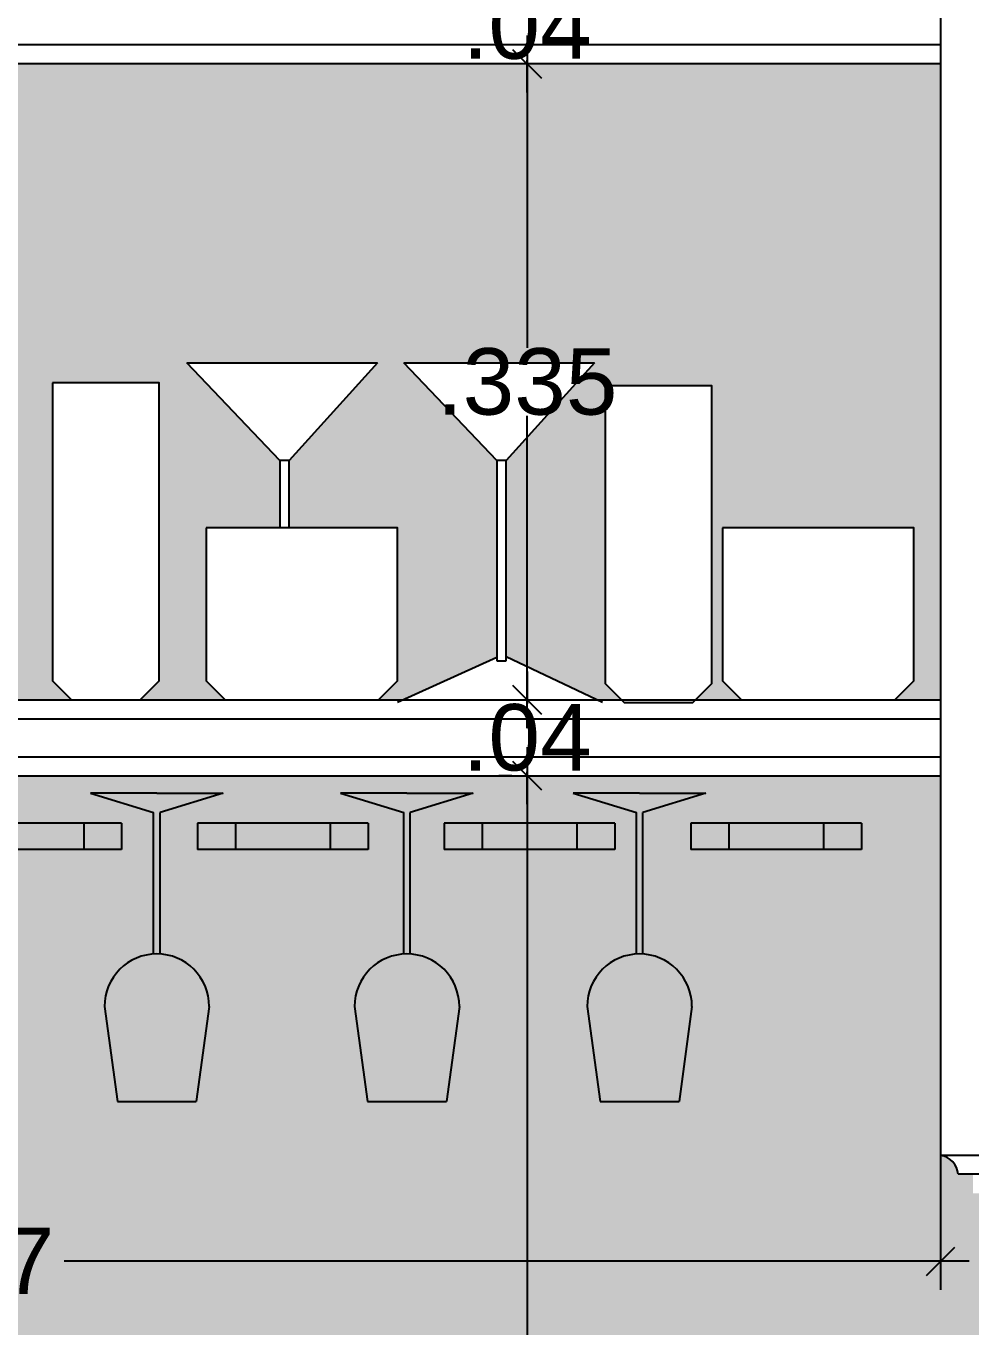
# Model space of a CAD drawing. Header units: millimetres. Extents: x 313 to 326.9, y 157.3 to 165.7.
# Drawn here: x 314.54 to 315.038, y 159.047 to 159.732 of the extents above; entities that cross this region are included whole.
import ezdxf

# ---------------------------------------------------------------- set-up
doc = ezdxf.new("R2010")
doc.units = ezdxf.units.MM
doc.header["$LTSCALE"] = 0.1
doc.header["$MEASUREMENT"] = 0
for name, color, linetype in [('cotas', 11, 'Continuous'), ('MICROS', 7, 'Continuous'), ('MUEBLE', 7, 'Continuous'), ('MUEBLES', 7, 'Continuous')]:
    doc.layers.add(name, color=color, linetype=linetype)
doc.styles.add('jose', font='swissel.ttf', dxfattribs={"height": 0.035})
doc.dimstyles.new('ISO-25', dxfattribs={"dimscale": 0, "dimtxt": 0.05, "dimasz": 0.015, "dimexe": 0.015, "dimexo": 0.015, "dimgap": 0, "dimtad": 0, "dimtih": 1, "dimtoh": 1, "dimdec": 3, "dimzin": 12, "dimdsep": 46, "dimtxsty": 'jose', "dimblk": 'OBLIQUE', "dimcen": 0.025, "dimdle": 0.015, "dimadec": 3, "dimazin": 3, "dimtfac": 1, "dimtdec": 3, "dimtix": 1, "dimtofl": 0, "dimtmove": 2, "dimatfit": 3, "dimfxl": 1, "dimarcsym": 0})

# ---------------------------------------------------------------- blocks, each defined once
blk = doc.blocks.new('_Oblique')
at = {"layer": 'MUEBLE', "color": 0, "lineweight": -2}
blk.add_line((-0.5, -0.5), (0.5, 0.5), dxfattribs=at)
blk = doc.blocks.new('*D39')
at = {"layer": 'cotas', "color": 0, "lineweight": -2}
for p, q in [((313.96559, 159.20507), (313.96559, 159.06626)), ((315.02226, 159.20507), (315.02226, 159.06626)), ((313.95059, 159.08126), (314.42754, 159.08126)), ((315.03726, 159.08126), (314.5603, 159.08126))]:
    blk.add_line(p, q, dxfattribs=at)
at = {"layer": 'Defpoints', "color": 0}
for p in [(313.96559, 159.22007), (315.02226, 159.22007), (315.02226, 159.08126)]:
    blk.add_point(p, dxfattribs=at)
at = {"layer": 'cotas', "color": 0, "lineweight": -2, "xscale": 0.015, "yscale": 0.015, "zscale": 0.015, "rotation": 180}
blk.add_blockref('_Oblique', (313.96559, 159.08126), dxfattribs=at)
at = {"layer": 'cotas', "color": 0, "lineweight": -2, "xscale": 0.015, "yscale": 0.015, "zscale": 0.015}
blk.add_blockref('_Oblique', (315.02226, 159.08126), dxfattribs=at)
at = {"layer": 'cotas', "color": 0, "insert": (314.49392, 159.08126), "char_height": 0.035, "attachment_point": 5, "style": 'jose'}
blk.add_mtext('1.057', dxfattribs=at)
blk = doc.blocks.new('*D38')
at = {"layer": 'cotas', "color": 0, "lineweight": -2}
for p, q in [((314.80435, 159.76708), (314.80435, 159.75004)), ((314.80435, 159.69708), (314.80435, 159.71412))]:
    blk.add_line(p, q, dxfattribs=at)
at = {"layer": 'Defpoints', "color": 0}
for p in [(314.80435, 159.75208), (314.80435, 159.75208), (314.80435, 159.71208)]:
    blk.add_point(p, dxfattribs=at)
at = {"layer": 'cotas', "color": 0, "lineweight": -2, "xscale": 0.015, "yscale": 0.015, "zscale": 0.015}
for p, rotation in [((314.80435, 159.75208), 90), ((314.80435, 159.71208), 270)]:
    blk.add_blockref('_Oblique', p, dxfattribs=dict(at, rotation=rotation))
at = {"layer": 'cotas', "color": 0, "insert": (314.80435, 159.73208), "char_height": 0.035, "attachment_point": 5, "style": 'jose'}
blk.add_mtext('.04', dxfattribs=at)
blk = doc.blocks.new('*D117')
at = {"layer": 'cotas', "color": 0, "lineweight": -2}
for p, q in [((314.80435, 159.72708), (314.80435, 159.56254)), ((314.80435, 159.36208), (314.80435, 159.52662))]:
    blk.add_line(p, q, dxfattribs=at)
at = {"layer": 'Defpoints', "color": 0}
for p in [(314.80435, 159.71208), (314.80435, 159.71208), (314.80435, 159.37708)]:
    blk.add_point(p, dxfattribs=at)
at = {"layer": 'cotas', "color": 0, "lineweight": -2, "xscale": 0.015, "yscale": 0.015, "zscale": 0.015}
for p, rotation in [((314.80435, 159.71208), 90), ((314.80435, 159.37708), 270)]:
    blk.add_blockref('_Oblique', p, dxfattribs=dict(at, rotation=rotation))
at = {"layer": 'cotas', "color": 0, "insert": (314.80435, 159.54458), "char_height": 0.035, "attachment_point": 5, "style": 'jose'}
blk.add_mtext('.335', dxfattribs=at)
blk = doc.blocks.new('*D37')
at = {"layer": 'cotas', "color": 0, "lineweight": -2}
for p, q in [((314.80435, 159.39208), (314.80435, 159.37504)), ((314.79631, 159.33708), (314.78935, 159.33708)), ((314.80435, 159.32208), (314.80435, 159.33912))]:
    blk.add_line(p, q, dxfattribs=at)
at = {"layer": 'Defpoints', "color": 0}
for p in [(314.80435, 159.37708), (314.80435, 159.37708), (314.81131, 159.33708)]:
    blk.add_point(p, dxfattribs=at)
at = {"layer": 'cotas', "color": 0, "lineweight": -2, "xscale": 0.015, "yscale": 0.015, "zscale": 0.015}
for p, rotation in [((314.80435, 159.37708), 90), ((314.80435, 159.33708), 270)]:
    blk.add_blockref('_Oblique', p, dxfattribs=dict(at, rotation=rotation))
at = {"layer": 'cotas', "color": 0, "insert": (314.80435, 159.35708), "char_height": 0.035, "attachment_point": 5, "style": 'jose'}
blk.add_mtext('.04', dxfattribs=at)
blk = doc.blocks.new('*D36')
at = {"layer": 'cotas', "color": 0, "lineweight": -2}
for p, q in [((314.80435, 159.35208), (314.80435, 158.98004)), ((314.79631, 159.33708), (314.78935, 159.33708)), ((314.80435, 158.57208), (314.80435, 158.94412)), ((314.79631, 158.58708), (314.78935, 158.58708))]:
    blk.add_line(p, q, dxfattribs=at)
at = {"layer": 'Defpoints', "color": 0}
for p in [(314.80435, 159.33708), (314.81131, 159.33708), (314.81131, 158.58708)]:
    blk.add_point(p, dxfattribs=at)
at = {"layer": 'cotas', "color": 0, "lineweight": -2, "xscale": 0.015, "yscale": 0.015, "zscale": 0.015}
for p, rotation in [((314.80435, 159.33708), 90), ((314.80435, 158.58708), 270)]:
    blk.add_blockref('_Oblique', p, dxfattribs=dict(at, rotation=rotation))
at = {"layer": 'cotas', "color": 0, "insert": (314.80435, 158.96208), "char_height": 0.035, "attachment_point": 5, "style": 'jose'}
blk.add_mtext('.75', dxfattribs=at)

msp = doc.modelspace()

# ---------------------------------------------------------------- hatches: boundary and pattern name
at = {"layer": 'MUEBLE'}
h = msp.add_hatch(dxfattribs=at)
h.set_pattern_fill('AR-CONC', color=254, scale=0.0005, style=0)
h.set_pattern_definition([(50, (-25.55085, 1.66305), (0.091092334, -0.007969543), [0.009525, -0.104775]), (355, (-25.55085, 1.66305), (-0.017621413, 0.095528321), [0.00762, -0.08382]), (100.451, (-25.54326, 1.66238), (0.07347125, 0.087558344), [0.008095, -0.089045]), (46.1842, (-25.55085, 1.68845), (0.13553952, -0.021021164), [0.0142875, -0.1571625]), (96.6356, (-25.53955, 1.6867), (0.118702117, 0.12371278), [0.0121425, -0.1335675]), (351.184, (-25.55085, 1.68845), (0.118702303, 0.12371256), [0.01143, -0.12573]), (21, (-25.53815, 1.6821), (0.07580744, -0.05113276), [0.009525, -0.104775]), (326, (-25.53815, 1.6821), (0.030901014, 0.092093983), [0.00762, -0.08382]), (71.4514, (-25.53183, 1.67784), (0.106708245, 0.040961429), [0.008095, -0.089045]), (37.5, (-25.55085, 1.663047), (0.0015443016, 0.0422775194), [0, -0.082804, 0, -0.08509, 0, -0.0841375]), (7.5, (-25.55085, 1.663047), (0.033409831, 0.0500902874), [0, -0.048514, 0, -0.080899, 0, -0.0320675]), (327.5, (-25.57917, 1.663047), (0.0677952976, -0.002864372), [0, -0.03175, 0, -0.09906, 0, -0.131445]), (317.5, (-25.59187, 1.66305), (0.074064591, 0.0127132455), [0, -0.041275, 0, -0.065786, 0, -0.093345])])
h.paths.add_polyline_path([(314.2328, 158.81474, -1.000574), (314.49775, 158.80358), (314.49775, 158.70336, 0.25474), (314.50966, 158.69396, 0.265564), (314.54854, 158.69396), (314.55583, 158.70125), (314.55097, 158.70611, -0.511918), (314.54086, 158.7134, -1), (314.55623, 158.7134, -0.080612), (314.55583, 158.71097), (314.56069, 158.70611), (314.56799, 158.7134), (314.58257, 158.69882), (314.57528, 158.69153), (314.58014, 158.68667, -0.511918), (314.59025, 158.67938, -1), (314.57488, 158.67938, -0.080612), (314.57528, 158.68181), (314.57042, 158.68667), (314.56313, 158.67938, 0.265565), (314.56313, 158.64049), (314.56313, 158.64049, 0.26393), (314.51275, 158.59842), (314.51275, 158.58708), (315.23679, 158.58708), (315.21679, 158.60708), (315.21679, 158.7307), (315.22398, 158.7307), (315.22404, 158.73074), (315.21431, 158.74405), (315.22762, 158.75379), (315.23356, 158.74568), (315.23735, 158.75325), (315.23295, 158.75838), (315.24058, 158.76492), (315.24642, 158.75809), (315.24455, 158.77119), (315.25875, 158.77322), (315.26189, 158.75126), (315.27138, 158.74923), (315.26299, 158.76069), (315.27301, 158.76802), (315.27025, 158.77179), (315.28356, 158.78153), (315.29378, 158.76757), (315.3081, 158.7645), (315.30732, 158.76991), (315.32153, 158.77194), (315.32441, 158.75171), (315.3331, 158.75806), (315.34015, 158.74842), (315.35163, 158.75319), (315.3585, 158.73663), (315.3442, 158.7307), (315.36054, 158.7307), (315.36054, 158.67026), (315.37588, 158.66367, -0.576273), (315.37189, 158.65438), (315.36054, 158.65933), (315.36054, 158.60708), (315.34054, 158.58708), (315.62226, 158.58708), (315.62226, 159.07708), (315.04811, 159.07708, -1), (315.04811, 159.08708), (315.04811, 159.11708), (315.03933, 159.11708), (315.03933, 159.12708), (315.03153, 159.12708, 0.352138), (315.02226, 159.13708), (315.02226, 159.33708), (313.96559, 159.33708), (313.96559, 159.13708, 0.352138), (313.95632, 159.12708), (313.94852, 159.12708), (313.94852, 159.11708), (313.93974, 159.11708), (313.93974, 159.08708, -1), (313.93974, 159.07708), (313.42226, 159.07708), (313.42226, 158.58708), (314.46275, 158.58708), (314.46275, 158.59842, 0.26393), (314.41238, 158.64049, 0.265565), (314.41238, 158.67938), (314.40509, 158.68667), (314.40023, 158.68181, -0.080612), (314.40063, 158.67938, -1), (314.38526, 158.67938, -0.511918), (314.39537, 158.68667), (314.40023, 158.69153), (314.39294, 158.69882), (314.40752, 158.7134), (314.41481, 158.70611), (314.41968, 158.71097, -0.080612), (314.41928, 158.7134, -1), (314.43465, 158.7134, -0.511918), (314.42454, 158.70611), (314.41968, 158.70125), (314.42697, 158.69396, 0.265565), (314.46585, 158.69396), (314.46585, 158.69396, 0.254739), (314.47775, 158.70336), (314.47775, 158.80403, 0.998772), (314.25282, 158.81473, -0.331211), (314.25282, 158.80403), (314.23279, 158.80403, -0.331823)])
h.paths.add_polyline_path([(313.96559, 159.71208), (313.96559, 159.37708), (313.99636, 159.37708), (313.98736, 159.38608), (313.98736, 159.52104, -0.236284), (314.00722, 159.56174, 0.137992), (314.02491, 159.6005), (314.02491, 159.62995), (314.01952, 159.62995), (314.01467, 159.66344), (314.05191, 159.66344), (314.04753, 159.62995), (314.04291, 159.62995), (314.04291, 159.6005, 0.137992), (314.0606, 159.56174, -0.166559), (314.08047, 159.52205), (314.08047, 159.38608), (314.07147, 159.37708), (314.13292, 159.37708), (314.12392, 159.38608), (314.12392, 159.52104, -0.236284), (314.14378, 159.56174, 0.137992), (314.16148, 159.6005), (314.16148, 159.62995), (314.15609, 159.62995), (314.15123, 159.66344), (314.18848, 159.66344), (314.18409, 159.62995), (314.17948, 159.62995), (314.17948, 159.6005, 0.137992), (314.19717, 159.56174, -0.166559), (314.21703, 159.52205), (314.21703, 159.38608), (314.20803, 159.37708), (314.26146, 159.37708), (314.26146, 159.51673), (314.29321, 159.57531), (314.29321, 159.59196), (314.28663, 159.59196), (314.28663, 159.60862), (314.3198, 159.60862), (314.3198, 159.59196), (314.31321, 159.59196), (314.31321, 159.57531), (314.34496, 159.51673), (314.34496, 159.37708), (314.35786, 159.37708), (314.41237, 159.40183), (314.41237, 159.5055), (314.3633, 159.55698), (314.4639, 159.55698), (314.41728, 159.5055), (314.41728, 159.40214), (314.46997, 159.37708), (314.486, 159.37708), (314.4756, 159.38748), (314.4756, 159.54382), (314.52931, 159.54382), (314.52931, 159.38748), (314.51891, 159.37708), (314.56418, 159.37708), (314.55418, 159.38708), (314.55418, 159.544), (314.61035, 159.544), (314.61035, 159.38708), (314.60035, 159.37708), (314.64518, 159.37708), (314.63518, 159.38708), (314.63518, 159.46774), (314.67398, 159.46774), (314.67398, 159.5031), (314.62491, 159.55458), (314.72551, 159.55458), (314.67889, 159.5031), (314.67889, 159.46774), (314.73602, 159.46774), (314.73602, 159.38708), (314.72602, 159.37708), (314.73918, 159.37708), (314.7884, 159.39943), (314.7884, 159.5031), (314.73933, 159.55458), (314.83993, 159.55458), (314.79331, 159.5031), (314.79331, 159.39974), (314.84095, 159.37708), (314.85404, 159.37708), (314.84548, 159.38564), (314.84548, 159.54256), (314.90166, 159.54256), (314.90166, 159.38564), (314.8931, 159.37708), (314.91725, 159.37708), (314.90725, 159.38708), (314.90725, 159.46774), (315.00808, 159.46774), (315.00808, 159.38708), (314.99808, 159.37708), (315.02226, 159.37708), (315.02226, 159.71208)])
h.paths.add_polyline_path([(314.74482, 159.57129), (314.86387, 159.57129), (314.86387, 159.51787), (314.74482, 159.51787)], flags=24)

# ---------------------------------------------------------------- linework, layer by layer
msp.add_arc((315.02067, 159.12631), 0.01088, 4.03509, 81.6315)
at = {"layer": 'MICROS', "color": 142, "linetype": 'ByBlock'}
for p, q in [((314.67398, 159.5031), (314.62491, 159.55458)), ((314.62491, 159.55458), (314.72551, 159.55458)), ((314.72551, 159.55458), (314.67889, 159.5031)), ((314.73933, 159.55458), (314.83993, 159.55458)), ((314.7884, 159.5031), (314.73933, 159.55458)), ((314.83993, 159.55458), (314.79331, 159.5031)), ((314.67398, 159.5031), (314.67398, 159.46774)), ((314.67889, 159.5031), (314.67398, 159.5031)), ((314.67889, 159.46774), (314.67889, 159.5031)), ((314.79331, 159.5031), (314.7884, 159.5031)), ((314.7884, 159.5031), (314.7884, 159.3977)), ((314.79331, 159.3977), (314.79331, 159.5031)), ((314.7884, 159.39943), (314.73602, 159.37564)), ((314.84398, 159.37564), (314.79331, 159.39974)), ((314.7884, 159.3977), (314.79331, 159.3977))]:
    msp.add_line(p, q, dxfattribs=at)
for points in [[(314.55418, 159.544), (314.55418, 159.38708), (314.56418, 159.37708), (314.60035, 159.37708), (314.61035, 159.38708), (314.61035, 159.544)], [(314.84548, 159.54256), (314.84548, 159.38564), (314.85548, 159.37564), (314.89166, 159.37564), (314.90166, 159.38564), (314.90166, 159.54256)], [(314.63518, 159.46774), (314.63518, 159.38708), (314.64518, 159.37708), (314.72602, 159.37708), (314.73602, 159.38708), (314.73602, 159.46774)], [(314.90725, 159.46774), (314.90725, 159.38708), (314.91725, 159.37708), (314.99808, 159.37708), (315.00808, 159.38708), (315.00808, 159.46774)]]:
    msp.add_lwpolyline(points, close=True, dxfattribs=at)
at = {"layer": 'MUEBLE', "color": 0}
for p, q in [((315.02226, 160.08708), (315.02226, 159.13708)), ((315.02226, 159.71208), (313.96559, 159.71208)), ((313.96559, 159.37708), (315.02226, 159.37708)), ((313.96559, 159.33708), (315.02226, 159.33708)), ((315.02226, 159.13708), (315.62226, 159.13708))]:
    msp.add_line(p, q, dxfattribs=at)
at = {"layer": 'MUEBLE', "color": 40, "ltscale": 0.02}
for p, q in [((314.60915, 159.32786), (314.5742, 159.32786)), ((314.5742, 159.32786), (314.60747, 159.31773)), ((314.60915, 159.32786), (314.64411, 159.32786)), ((314.64411, 159.32786), (314.61083, 159.31773)), ((314.74099, 159.32786), (314.70604, 159.32786)), ((314.70604, 159.32786), (314.73931, 159.31773)), ((314.74099, 159.32786), (314.77595, 159.32786)), ((314.77595, 159.32786), (314.74267, 159.31773)), ((314.82865, 159.32786), (314.86192, 159.31773)), ((314.8636, 159.32786), (314.82865, 159.32786)), ((314.8636, 159.32786), (314.89856, 159.32786)), ((314.89856, 159.32786), (314.86528, 159.31773)), ((314.60747, 159.24312), (314.60747, 159.31773)), ((314.61083, 159.24312), (314.61083, 159.31773)), ((314.73931, 159.24312), (314.73931, 159.31773)), ((314.74267, 159.24312), (314.74267, 159.31773)), ((314.86192, 159.24312), (314.86192, 159.31773)), ((314.86528, 159.24312), (314.86528, 159.31773)), ((314.58153, 159.21555), (314.58836, 159.16546)), ((314.63678, 159.21555), (314.62995, 159.16546)), ((314.71337, 159.21555), (314.7202, 159.16546)), ((314.76861, 159.21555), (314.76179, 159.16546)), ((314.83598, 159.21555), (314.84281, 159.16546)), ((314.89123, 159.21555), (314.8844, 159.16546)), ((314.58836, 159.16546), (314.62995, 159.16546)), ((314.7202, 159.16546), (314.76179, 159.16546)), ((314.84281, 159.16546), (314.8844, 159.16546))]:
    msp.add_line(p, q, dxfattribs=at)
for centre in [(314.60915, 159.21555), (314.74099, 159.21555), (314.8636, 159.21555)]:
    msp.add_arc(centre, 0.02762, 0, 180, dxfattribs=at)
at = {"layer": 'MUEBLES', "color": 11}
for p, q in [((315.02226, 159.72208), (313.96559, 159.72208)), ((313.96559, 159.36708), (315.02226, 159.36708)), ((313.96559, 159.34708), (315.02226, 159.34708)), ((314.57059, 159.31211), (314.57059, 159.29813)), ((314.65059, 159.31211), (314.65059, 159.29813)), ((314.70059, 159.31211), (314.70059, 159.29813)), ((314.78059, 159.31211), (314.78059, 159.29813)), ((314.83059, 159.31211), (314.83059, 159.29813)), ((314.91059, 159.31211), (314.91059, 159.29813)), ((314.96059, 159.31211), (314.96059, 159.29813)), ((315.31933, 159.12708), (315.03153, 159.12708))]:
    msp.add_line(p, q, dxfattribs=at)
at = {"layer": 'MUEBLES'}
for p, q in [((314.59059, 159.31211), (314.50059, 159.31211)), ((314.59059, 159.31211), (314.59059, 159.29813)), ((314.63059, 159.31211), (314.63059, 159.29813)), ((314.72059, 159.31211), (314.63059, 159.31211)), ((314.72059, 159.31211), (314.72059, 159.29813)), ((314.76059, 159.31211), (314.76059, 159.29813)), ((314.85059, 159.31211), (314.76059, 159.31211)), ((314.85059, 159.31211), (314.85059, 159.29813)), ((314.98059, 159.31211), (314.89059, 159.31211)), ((314.89059, 159.31211), (314.89059, 159.29813)), ((314.98059, 159.31211), (314.98059, 159.29813)), ((314.59059, 159.29813), (314.50059, 159.29813)), ((314.72059, 159.29813), (314.63059, 159.29813)), ((314.85059, 159.29813), (314.76059, 159.29813)), ((314.98059, 159.29813), (314.89059, 159.29813))]:
    msp.add_line(p, q, dxfattribs=at)

# ---------------------------------------------------------------- dimensions: what is measured, and where the dimension line sits
at = {"layer": 'cotas'}
for base, p1, p2, picture, middle in [((314.80435, 159.75208), (314.80435, 159.71208), (314.80435, 159.75208), '*D38', (314.80435, 159.73208)), ((314.80435, 159.71208), (314.80435, 159.37708), (314.80435, 159.71208), '*D117', (314.80435, 159.54458)), ((314.80435, 159.37708), (314.81131, 159.33708), (314.80435, 159.37708), '*D37', (314.80435, 159.35708)), ((314.80435, 159.33708), (314.81131, 158.58708), (314.81131, 159.33708), '*D36', (314.80435, 158.96208))]:
    dim = msp.add_linear_dim(base=base, p1=p1, p2=p2, angle=90, dimstyle='ISO-25', override={"dimscale": 1}, dxfattribs=at)
    dim.commit()
    dim.dimension.update_dxf_attribs({"geometry": picture, "text_midpoint": middle})
dim = msp.add_linear_dim(base=(315.02226, 159.08126), p1=(313.96559, 159.22007), p2=(315.02226, 159.22007), dimstyle='ISO-25', override={"dimscale": 1}, dxfattribs=at)
dim.commit()
dim.dimension.update_dxf_attribs({"geometry": '*D39', "text_midpoint": (314.49392, 159.08126)})

doc.saveas('drawing.dxf')
